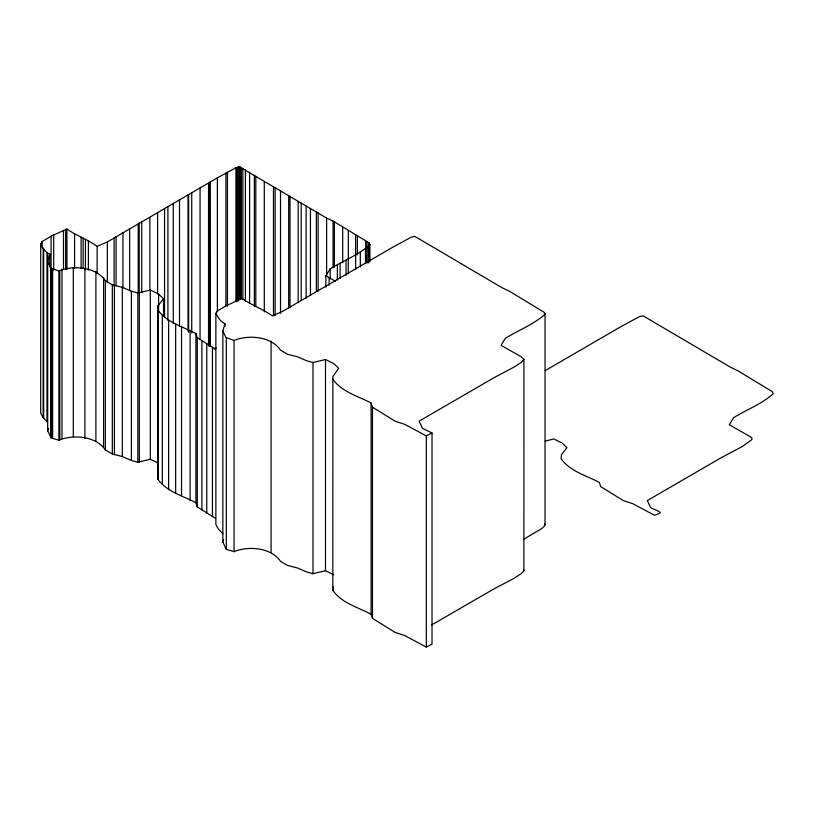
<?xml version="1.0" encoding="UTF-8"?>
<svg xmlns="http://www.w3.org/2000/svg" width="814" height="814" viewBox="0 0 814 814"><rect width="100%" height="100%" fill="white"/><g stroke="black" fill="none" stroke-linecap="round" stroke-linejoin="round"><path stroke-width="1.22" d="M47.68 422.334L43.173 417.541L40.7 413.064L40.7 243.854L42.114 241.565L51.089 236.202L66.921 228.999C76.404 235.775 87.678 239.448 97.12 246.377L107.336 241.951L217.369 177.828L235.907 167.776L239.662 166.901L326.618 218.081L334.381 221.825L368.732 242.653L369.871 244.8C358.425 255.026 343.254 260.755 330.199 268.803L325.865 275.844L325.865 287.21M222.853 533.781L218.345 528.988L215.873 524.521L215.873 313.329L217.287 311.05L226.261 305.688L242.084 298.484C251.577 305.26 262.841 308.923 272.293 315.863L282.499 311.436L392.541 247.314L411.08 237.261L414.835 236.386L501.78 287.566L509.554 291.31L543.905 312.138L545.044 314.285C533.597 324.501 518.426 330.24 505.372 338.288L501.037 345.319L521.123 356.705L523.931 359.432L523.901 570.96L521.489 573.443L513.929 578.388L493.63 589.092L431.644 624.959M545.065 313.421L545.044 525.478L541.88 528.469L523.453 539.428M215.649 518.457L197.293 506.919L195.92 502.747C182.763 495.787 166.758 491.758 157.651 478.988L157.733 475.875L158.588 474.42M523.931 359.432L521.489 362.25L513.929 367.195L493.63 377.899L419.098 421.153L422.486 428.286L432.02 432.987L432.02 644.169L426.322 647.099L404.629 635.49L395.075 632.366L372.466 618.365L371.092 614.204C357.936 607.234 341.931 603.205 332.824 590.445L332.875 376.638L338.705 368.233L333.791 363.604L325.488 359.523L312.993 362.515L306.563 360.714L297.476 356.797L287.495 354.263L280.525 350.122C271.184 336.365 248.494 334.473 234.066 340.466L225.946 337.525L222.863 331.033L224.959 323.718C220.594 321.805 217.928 317.409 215.873 313.329M332.824 590.445L333.221 586.507M40.7 243.854C42.755 247.934 45.421 252.32 49.786 254.233L47.69 261.548L50.773 268.04L58.893 270.981C73.321 264.998 96.011 266.89 105.352 280.637L112.322 284.778L122.304 287.311L131.39 291.229L137.82 293.03L150.315 290.038L158.618 294.119L163.533 298.748L158.048 305.83L157.651 309.768C166.758 322.537 182.763 326.567 195.92 333.537L197.293 337.698L197.293 506.919M158.618 463.339L150.315 459.259L137.82 462.25L131.39 460.449L122.304 456.532L112.322 453.998L105.352 449.857C96.011 436.101 73.321 434.218 58.893 440.201L51.16 437.881L47.69 430.769L48.382 428.327M333.791 574.786L325.488 570.706L312.993 573.697L306.563 571.906L297.476 567.979L287.495 565.455L280.525 561.304C271.184 547.557 248.494 545.665 234.066 551.648L226.333 549.328L222.863 542.216L223.555 539.784M432.02 432.987L426.322 435.907L404.629 424.298L395.075 421.184L372.466 407.173L371.092 403.011C357.936 396.052 341.931 392.022 332.824 379.253M214.163 348.911L216.3 347.67M545.136 370.665L620.777 326.729L639.316 316.677L643.07 315.801L730.026 366.982L737.789 370.726L772.14 391.554L773.29 393.701C761.833 403.917 746.672 409.656 733.607 417.704L729.283 424.735L750.406 436.782L751.963 438.115L751.861 439.662L742.164 446.611L721.876 457.315L647.334 500.569L650.722 507.702L658.394 511.182L660.266 512.403L659.676 513.176L654.568 515.323L632.865 503.713L623.31 500.6L600.701 486.589L599.328 482.427C586.172 475.468 570.166 471.438 561.06 458.669L561.457 454.731L566.951 447.649L562.026 443.009L553.724 438.939L545.187 441.137M325.865 275.844L335.49 281.206M197.293 337.698L215.649 349.237M544.556 523.89L545.065 524.603M523.717 569.881L523.931 570.624M426.322 435.907L426.322 647.099M372.466 407.173L372.466 618.365M371.092 403.011L371.092 614.204M369.892 243.935L369.892 261.62M369.383 243.223L369.342 262.037M368.732 242.653L368.711 261.426M368.132 246.723L368.132 263.146M367.053 241.626L367.053 247.934M366.707 247.802L366.707 262.953M365.7 240.893L365.7 249.725M365.506 248.545L365.506 263.705M360.307 251.78L360.307 266.941M357.356 235.938L357.356 254.884M355.596 234.91L355.647 269.668M348.3 230.647L348.28 273.911M346.042 260.053L346.042 275.203M342.694 227.421L342.694 262.78M340.11 263.38L340.11 278.53M337.362 264.896L337.362 280.047M334.381 221.825L334.381 267.287M333.079 221.184L333.079 267.908M330.199 268.803L330.199 278.907M329.131 277.666L329.131 285.246M326.618 218.081L326.618 276.17M325.488 359.523L325.488 570.706M318.142 212.881L318.142 291.178M316.371 211.833L316.371 291.392M312.993 362.515L312.993 573.697M310.429 208.445L310.429 295.584M306.135 205.983L306.135 298.168M301.211 203.113L301.211 300.346M298.158 201.424L298.158 302.452M289.988 196.357L289.988 307.488M288.675 195.645L288.675 308.038M280.525 190.914L280.525 313.4M275.142 187.892L275.142 315.435M273.484 186.976L273.484 315.791M271.082 341.117L271.082 552.299M264.296 181.848L264.296 311.915M255.8 176.221L255.8 306.298M254.385 175.254L254.385 306.593M249.593 172.263L249.593 303.591M245.39 169.719L245.39 301.058M242.857 168.264L242.857 299.593M241.371 167.501L241.371 298.83M240.364 167.073L240.364 299.674M239.662 166.901L239.662 299.501M238.339 166.921L238.339 300.783M237.128 167.267L237.128 301.129M235.907 167.776L235.907 301.638M234.066 340.466L234.066 551.648M227.432 172.344L227.432 306.206M226.333 338.146L226.333 549.328M225.885 173.28L225.885 305.871M224.959 323.718L224.959 326.251M222.863 331.033L222.863 542.216M217.369 177.828L217.369 311.691M212.454 347.385L212.454 516.605M209.9 182.163L209.9 346.337L209.809 182.224M208.547 183.099L208.547 346.001M206.766 344.078L206.766 513.298M201.892 340.537L201.892 509.757M200.051 188.105L200.051 339.642M195.92 333.537L195.92 502.747M191.728 192.837L191.728 333.007M190.089 331.471L190.089 500.691M188.634 194.617L188.634 332.265M188.034 194.973L188.034 331.359M181.542 326.2L181.542 495.411M179.507 199.918L179.507 326.2M175.661 323.931L175.661 493.152M173.27 203.368L173.27 323.341M168.62 320.462L168.62 489.682M167.908 206.675L167.908 320.329M164.56 208.872L164.56 317.47M163.533 298.748L163.533 316.432M162.322 315.293L162.322 484.503M158.618 294.119L158.588 312.779M158.231 310.449L158.231 479.67M158.048 305.83L158.048 475.05M157.957 306.033L157.957 475.244M157.733 306.654L157.651 478.988M157.59 213.075L157.59 293.895M150.315 290.038L150.315 459.259M149.888 217.47L149.888 290.72M141.728 221.764L141.728 292.48M139.336 292.867L139.336 462.087M139.214 223.138L139.214 293.864M138.227 223.83L138.227 293.284M137.82 293.03L137.82 462.25M131.39 291.229L131.39 460.449M129.67 228.663L129.67 290.537M122.934 232.56L122.934 288.125M122.304 287.311L122.304 456.532M116.076 236.62L116.076 285.867M114.408 285.561L114.408 454.782M114.113 237.81L114.113 285.795M112.322 284.778L112.322 453.998M107.336 241.951L107.336 282.366M105.352 280.637L105.352 449.857M103.582 277.381L103.582 446.591M97.12 246.377L97.12 272.894M95.91 271.632L95.91 440.852M88.39 241.025L88.39 270.065M85.429 239.326L85.429 269.627M84.9 269.251L84.9 438.471M83.15 238.105L83.15 268.417M81.135 237.037L81.135 268.61M74.593 234.035L74.593 268.132M73.301 267.46L73.301 436.68M66.921 228.999L66.921 269.414M65.659 229.212L65.659 269.627M63.482 230.342L63.482 269.485M61.996 269.18L61.996 438.4M59.798 270.482L59.798 439.702M58.893 270.981L58.893 440.201M53.704 234.808L53.704 270.167M52.625 269.119L52.625 438.329M51.16 268.661L51.16 437.881M51.089 236.202L51.089 269.037M50.773 268.04L50.773 437.26M50.631 267.775L50.631 436.986M49.786 254.233L49.786 266.87M47.68 253.113L47.69 430.769M46.988 252.564L46.988 421.784M43.661 248.901L43.661 418.121M43.173 248.321L43.173 417.541M42.114 241.565L42.114 247.873"/></g></svg>
